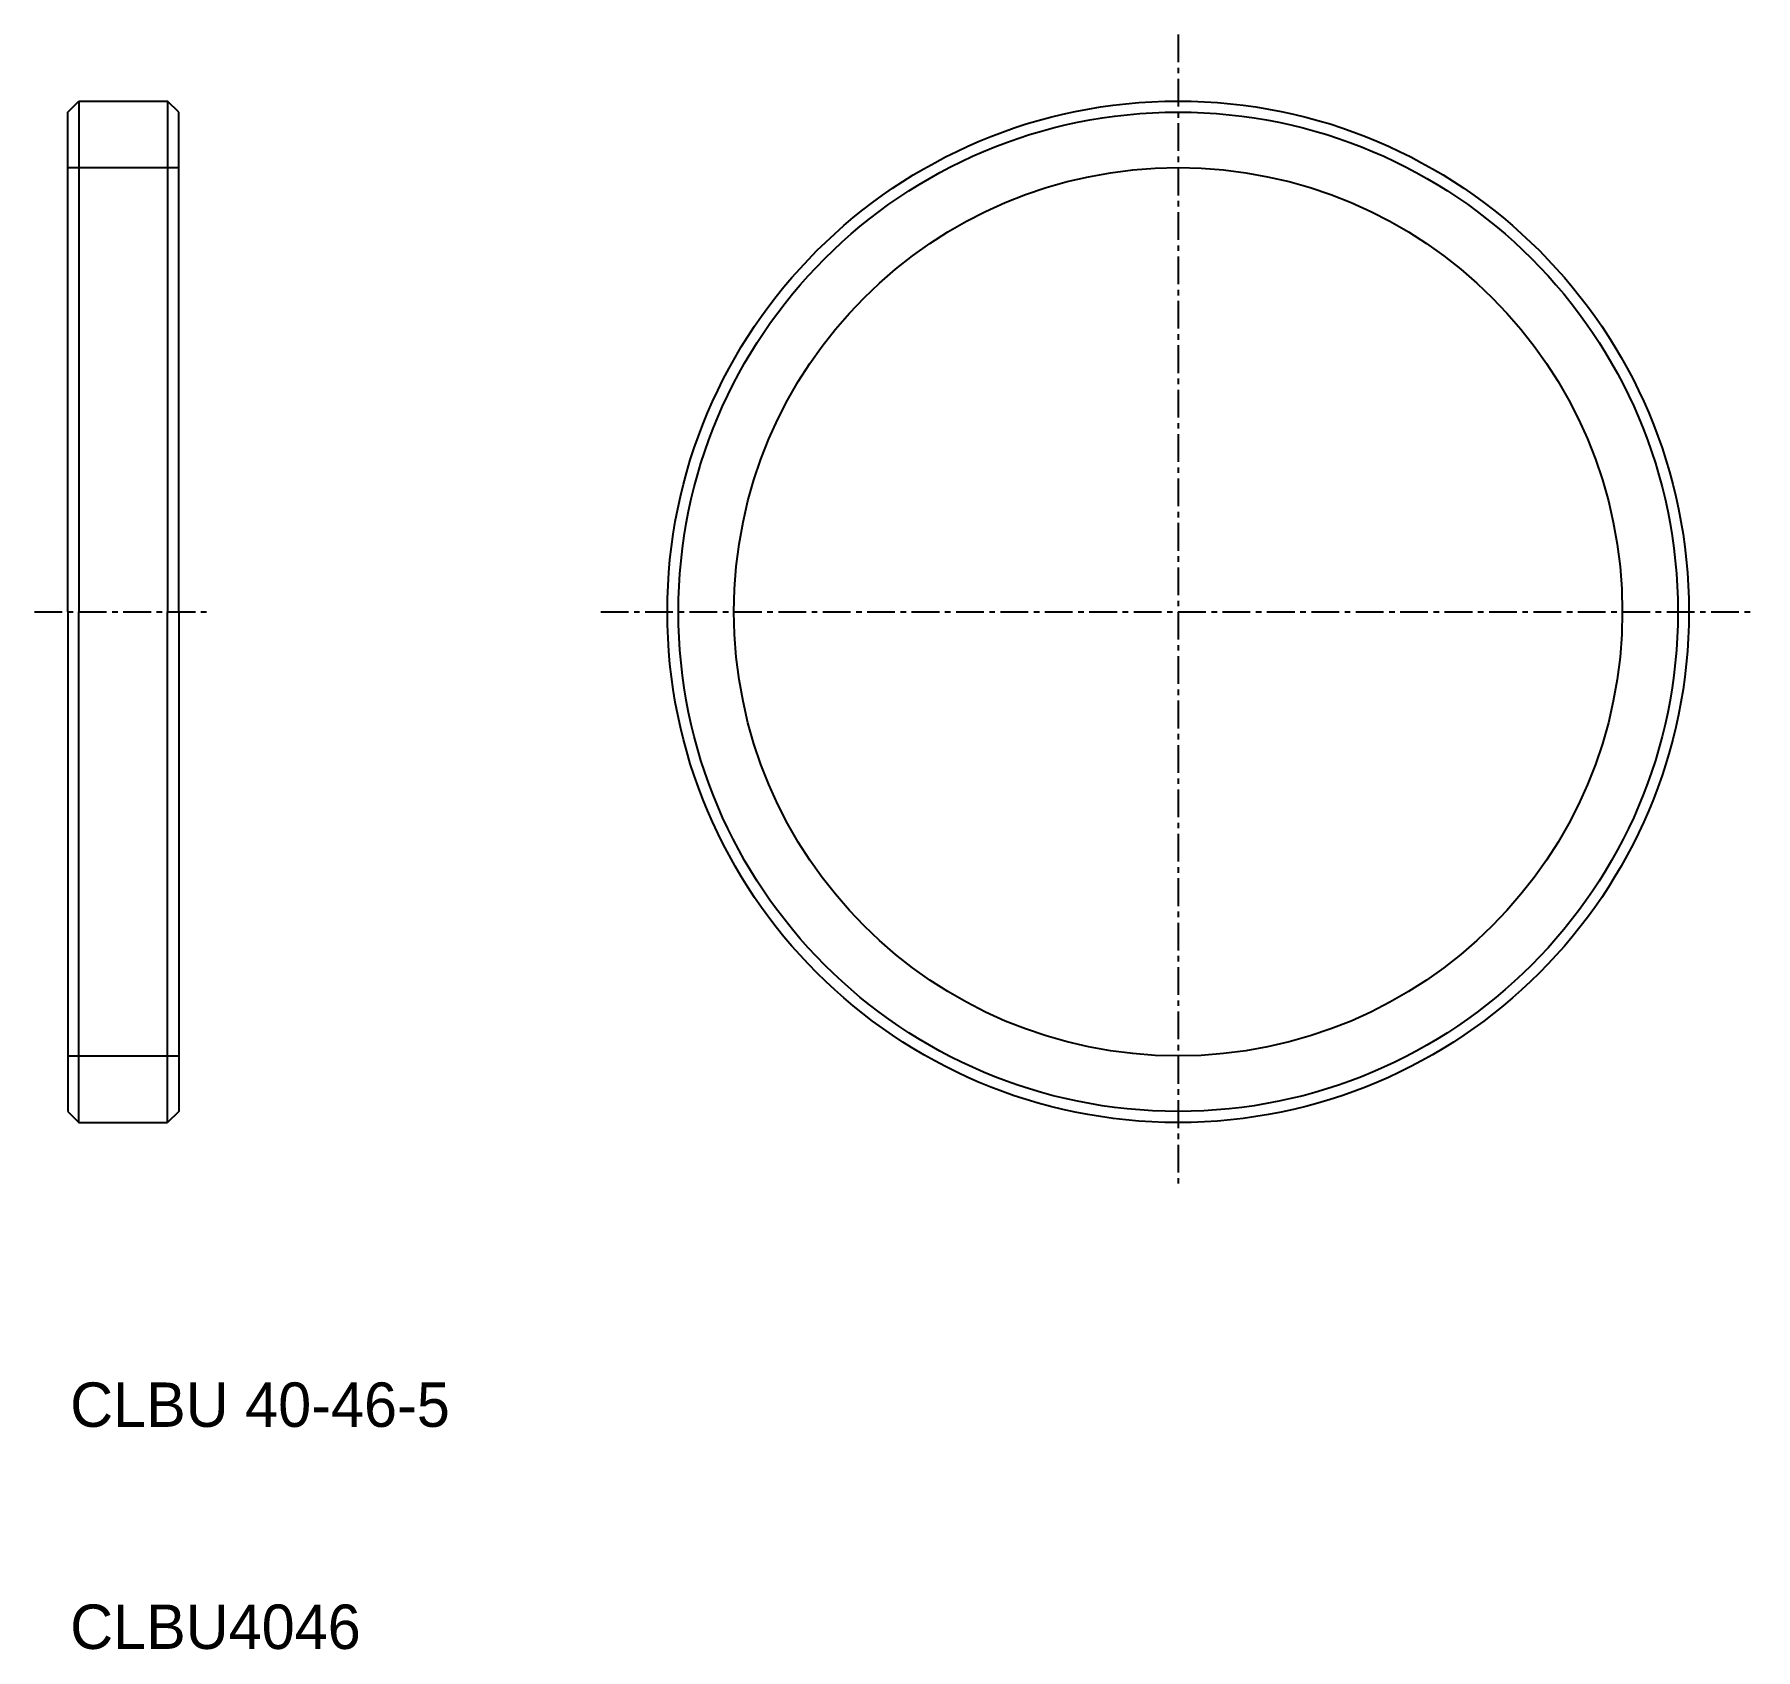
# Model space of a CAD drawing. Extents: x 176.2 to 253.7, y 77.3 to 150.1.
import ezdxf

# ---------------------------------------------------------------- set-up
doc = ezdxf.new("R2010")
doc.units = 0
doc.linetypes.add('CENTER', pattern=[2, 1.25, -0.25, 0.25, -0.25])
doc.linetypes.add('DASHED', pattern=[19.05, 12.7, -6.35])
doc.layers.get('0').update_dxf_attribs({"linetype": 'CONTINUOUS'})
doc.layers.add('CENTER', color=1, linetype='CENTER')

msp = doc.modelspace()

# ---------------------------------------------------------------- linework, layer by layer
for p, q in [((177.694, 146.555), (178.194, 147.055)), ((177.694, 124.055), (177.694, 146.555)), ((178.194, 147.055), (178.194, 124.055)), ((178.194, 147.055), (182.194, 147.055)), ((182.194, 147.055), (182.194, 124.055)), ((182.694, 146.555), (182.194, 147.055)), ((182.694, 124.055), (182.694, 146.555)), ((177.694, 124.055), (177.694, 101.555)), ((178.194, 101.055), (178.194, 124.055)), ((182.194, 101.055), (182.194, 124.055)), ((182.694, 124.055), (182.694, 101.555)), ((177.694, 101.555), (178.194, 101.055)), ((182.694, 101.555), (182.194, 101.055)), ((178.194, 101.055), (182.194, 101.055))]:
    msp.add_line(p, q)
at = {"color": 3, "linetype": 'DASHED'}
for p, q in [((177.694, 144.055), (182.694, 144.055)), ((177.694, 104.055), (182.694, 104.055))]:
    msp.add_line(p, q, dxfattribs=at)
for radius in [23, 22.5, 20]:
    msp.add_circle((227.694, 124.055), radius)
at = {"layer": 'CENTER'}
for p, q in [((227.694, 150.055), (227.694, 98.055)), ((176.194, 124.055), (184.194, 124.055)), ((201.694, 124.055), (253.694, 124.055))]:
    msp.add_line(p, q, dxfattribs=at)

# ---------------------------------------------------------------- texts
for s, p in [('CLBU 40-46-5', (177.805, 87.35)), ('CLBU4046', (177.805, 77.35))]:
    msp.add_text(s, height=2).set_placement(p)

doc.saveas('drawing.dxf')
